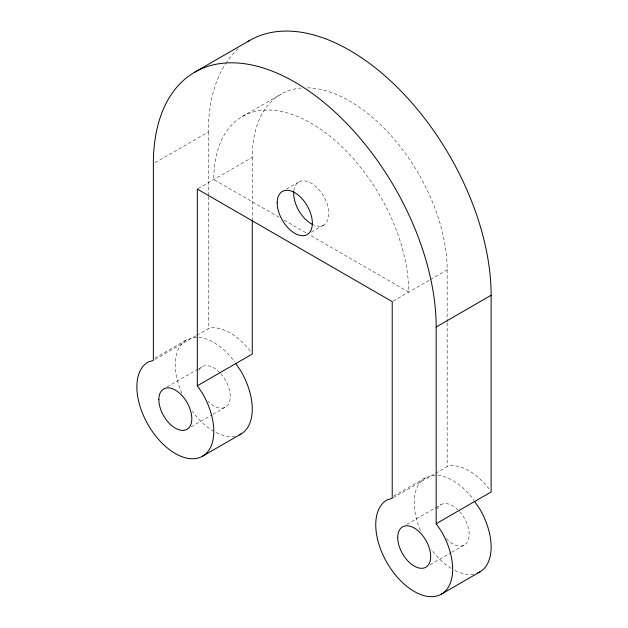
<?xml version="1.0" encoding="UTF-8"?>
<svg xmlns="http://www.w3.org/2000/svg" width="628" height="628" viewBox="0 0 628 628"><rect width="100%" height="100%" fill="white"/><g stroke="black" fill="none" stroke-linecap="round" stroke-linejoin="round"><path stroke-width="0.47" stroke-dasharray="3.14 2.35" d="M155.045 162.738L208.308 131.99A199.987 115.466 60 0 1 225.209 64.339M242.345 116.486L280.802 94.278M198.142 188.62L252.26 157.369A137.822 79.568 60 0 1 300.993 88.046M286.454 189.083L298.818 181.947M311.323 232.156L323.687 225.02M154.826 358.156L186.602 339.811L194.57 337.354A54.393 31.408 60 0 1 233.027 359.561L234.676 361.971M155.03 359.444L195.944 335.823M196.768 335.344L208.308 328.68L211.055 327.832A54.393 31.408 60 0 1 249.512 350.039L251.161 352.449M167.024 387.005L197.961 369.146M198.801 368.66L202.145 366.728M393.05 301.15L429.607 280.041M430.447 279.554L447.167 269.899A137.822 79.568 60 0 0 306.362 87.826M191.171 426.899L212.076 414.833M212.916 414.347L225.452 407.109M393.693 496.065L425.47 477.72L433.43 475.263A54.393 31.408 60 0 1 471.895 497.462L474.093 500.681M393.057 497.831L434.804 473.732M435.628 473.253L447.167 466.588L449.915 465.74A54.393 31.408 60 0 1 488.38 487.948L490.028 490.358M406.724 524.427L441.005 504.637M430.039 564.808L450.943 552.742M451.775 552.255L464.32 545.018M279.052 217.249L213.803 179.577A137.822 79.568 60 0 1 311.252 123.308A137.822 79.568 60 0 1 408.71 292.106L309.557 234.864M284.139 220.185L306.166 232.91M447.167 269.899L447.167 321.764M447.167 322.745L447.167 466.588M252.26 157.369L252.26 219.996M208.308 131.99L208.308 195.598M208.308 196.58L208.308 328.68M225.703 63.561A199.987 115.466 60 0 1 238.24 48.803M473.795 574.141A54.393 31.408 60 0 1 453.495 569.714M451.124 568.316A54.393 31.408 60 0 1 431.161 549.241M420.399 530.377A54.393 31.408 60 0 1 425.47 477.72M459.633 511.6A23.314 13.463 60 0 1 467.75 541.203A23.314 13.463 60 0 1 446.359 538.769M437.276 509.12A23.314 13.463 60 0 1 458.974 510.886M234.927 436.232A54.393 31.408 60 0 1 215.467 432.252M213.803 431.334A54.393 31.408 60 0 1 192.301 411.332M181.908 393.332A54.393 31.408 60 0 1 186.602 339.811M220.766 373.691A23.314 13.463 60 0 1 229.032 402.995A23.314 13.463 60 0 1 208.166 401.551M198.738 370.481A23.314 13.463 60 0 1 220.106 372.977M293.818 190.771A24.869 14.358 60 0 1 312.022 183.643A24.869 14.358 60 0 1 328.821 212.735A24.869 14.358 60 0 1 313.545 224.934"/><path stroke-width="0.94" d="M194.774 72.165L249.724 40.443M240.995 434.026L202.53 456.234A54.393 31.408 60 0 0 202.53 393.418L197.318 385.788L252.26 354.059L252.26 220.978M479.863 571.935L441.398 594.143A54.393 31.408 60 0 0 441.398 531.327L436.177 523.689L436.177 327L491.127 295.278A199.987 115.466 60 0 0 402.768 92.905A199.987 115.466 60 0 0 248.115 41.401M436.177 523.689L491.127 491.967L491.127 295.278M474.642 501.489L479.863 509.12A54.393 31.408 60 0 1 477.398 573.121M235.775 363.581L240.995 371.219A54.393 31.408 60 0 1 239.378 434.859M197.318 385.788L197.318 189.091L392.225 301.621L392.225 498.31L387.005 499.927A54.393 31.408 60 0 0 387.005 562.735A54.393 31.408 60 0 0 441.398 594.143M202.53 456.234A54.393 31.408 60 0 1 148.137 424.826A54.393 31.408 60 0 1 148.137 362.018L153.358 360.409L153.358 163.712A199.987 115.466 60 0 1 294.767 82.072A199.987 115.466 60 0 1 436.177 327M312.783 224.589A24.869 14.358 60 0 1 293.739 191.603M397.72 537.513A23.314 13.463 60 0 0 422.44 568.277A23.314 13.463 60 0 0 422.44 535.307A23.314 13.463 60 0 0 397.72 537.513M158.853 399.604A23.314 13.463 60 0 0 183.58 430.368A23.314 13.463 60 0 0 183.58 397.398A23.314 13.463 60 0 0 158.853 399.604M277.184 202.852A24.869 14.358 60 0 0 303.56 235.657A24.869 14.358 60 0 0 303.56 200.489A24.869 14.358 60 0 0 277.184 202.852"/></g></svg>
